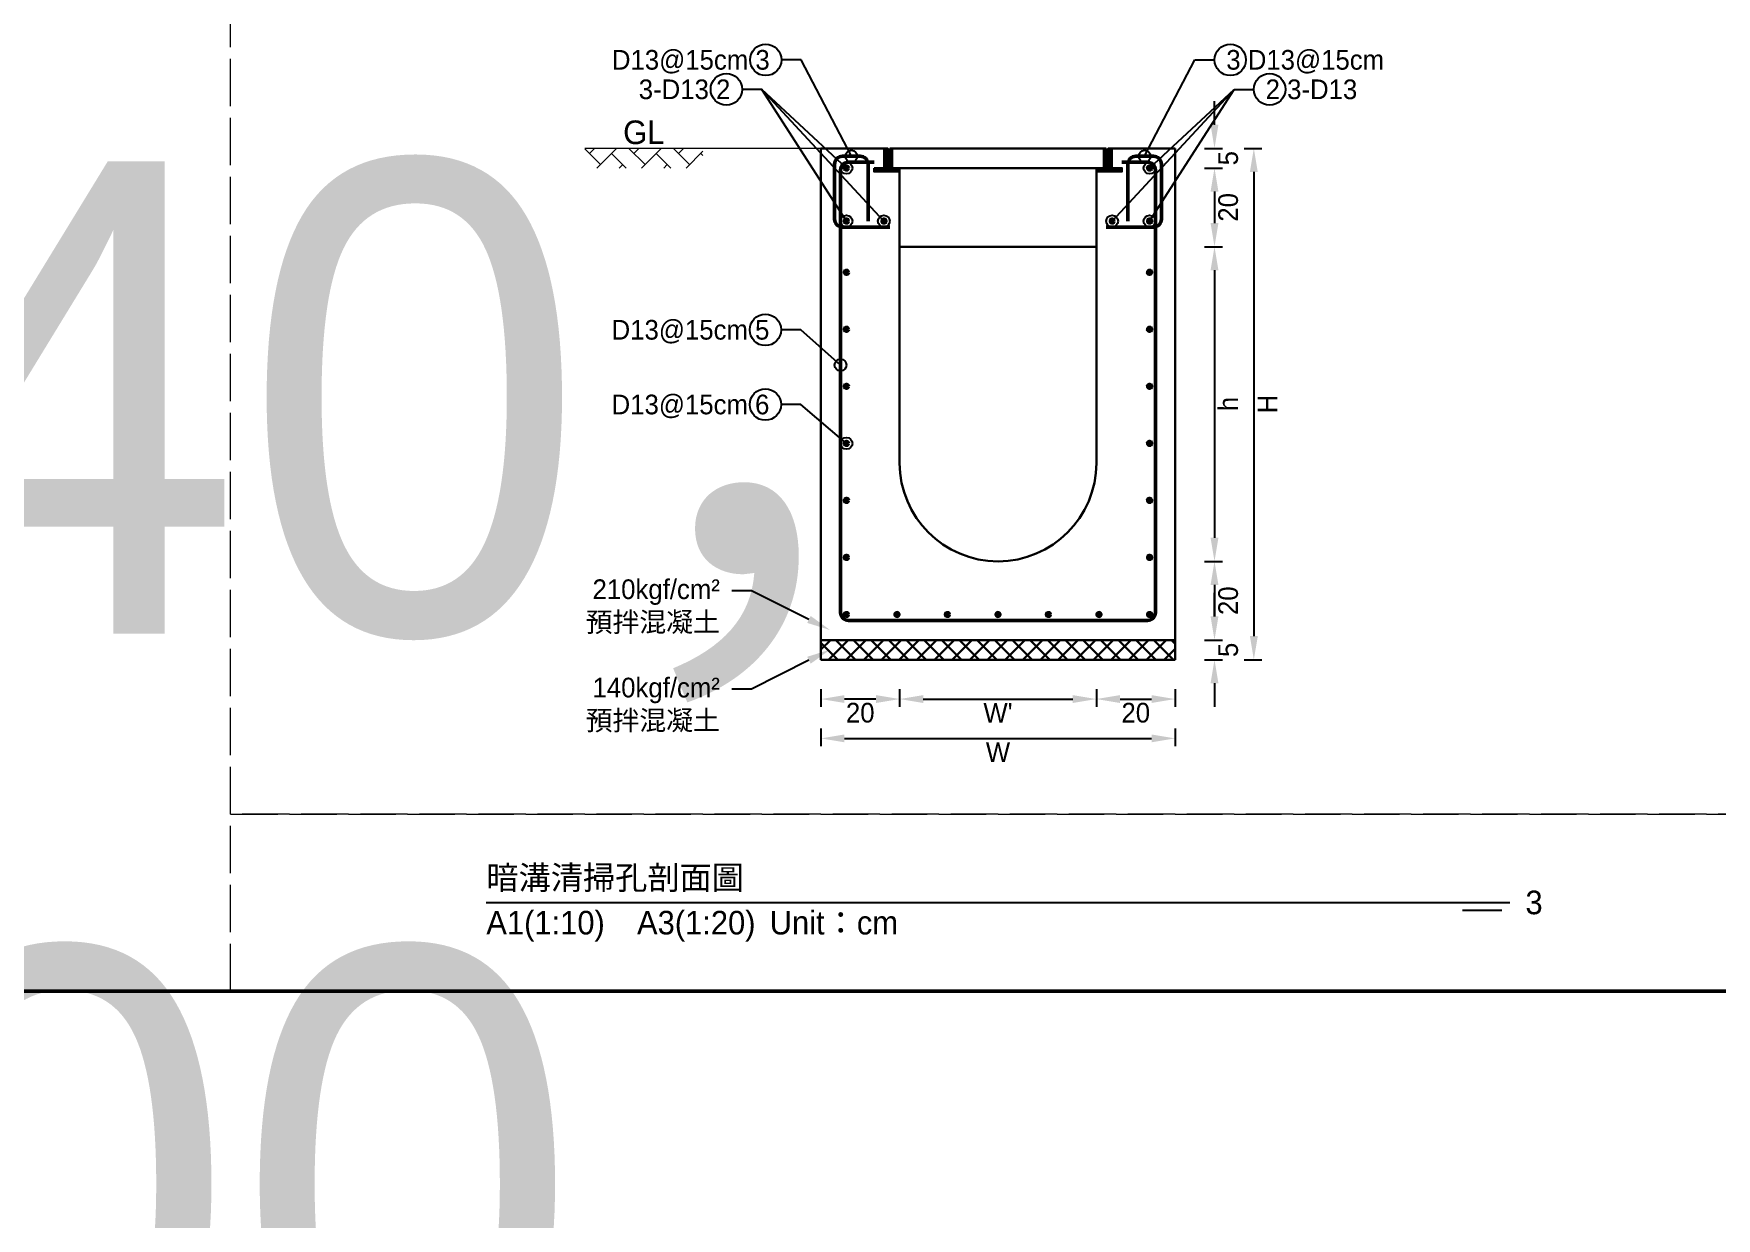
# Model space of a CAD drawing. Extents: x -7340 to 3675, y -3342 to 777.
# Drawn here: x -1710 to -1282.5, y -1321.8 to -1020.6 of the extents above; entities that cross this region are included whole.
import ezdxf
from ezdxf import colors
from ezdxf.entities.mleader import LeaderData, LeaderLine
from ezdxf.math import Vec2, Vec3

# ---------------------------------------------------------------- set-up
doc = ezdxf.new("R2010")
doc.units = 0
doc.header["$MEASUREMENT"] = 0
doc.linetypes.add('ACAD_ISO02W100', pattern=[15, 12, -3])
for name, color, linetype, lineweight in [('一、3.基本-變更', 1, 'Continuous', 50), ('二、2.繪圖-施作項目', 181, 'Continuous', 30), ('二、4.繪圖-設計鋪面', 40, 'Continuous', 20), ('二、5.繪圖-鋼筋', 60, 'Continuous', 50), ('二、6.繪圖-其他施作項目', 35, 'Continuous', 30)]:
    doc.layers.add(name, color=color, linetype=linetype, lineweight=lineweight)
doc.layers.add('一、4.基本-隱藏', color=9, linetype='ACAD_ISO02W100', lineweight=20, plot=False)
doc.layers.add('三、3.文字-註解文字', color=2, linetype='Continuous')
doc.styles.add('次圖名(詳圖)', font='MS PGothic.ttf', dxfattribs={"height": 6})
doc.styles.add('註解文字(詳圖)', font='MS PGothic.ttf', dxfattribs={"height": 5})
doc.dimstyles.new('註解文字(詳圖)', dxfattribs={"dimtxt": 5, "dimasz": 6, "dimexe": 2, "dimexo": 5, "dimgap": 1, "dimtad": 2, "dimzin": 0, "dimdsep": 46, "dimtxsty": '註解文字(詳圖)', "dimcen": 0.1, "dimclrd": 144, "dimclre": 144, "dimclrt": 256, "dimadec": 0, "dimazin": 0, "dimtfac": 1, "dimtofl": 0, "dimtmove": 0, "dimatfit": 3, "dimfxlon": 1, "dimtolj": 1, "dimtzin": 0, "dimlwd": -1, "dimlwe": -1, "dimarcsym": 1})

# ---------------------------------------------------------------- blocks, each defined once
blk = doc.blocks.new('_Small')
at = {"color": 0, "linetype": 'ByBlock', "lineweight": -2}
blk.add_circle((0, 0), 0.25, dxfattribs=at)
blk = doc.blocks.new('*D176')
at = {"layer": 'Defpoints', "color": 0, "transparency": 16777216}
for p in [(-1440, -1074.75), (-1465, -1154.75), (-1410, -1154.75)]:
    blk.add_point(p, dxfattribs=at)
at = {"layer": '三、3.文字-註解文字', "color": 144, "transparency": 16777216}
for p, q in [((-1412.5, -1074.75), (-1408, -1074.75)), ((-1410, -1080.75), (-1410, -1148.75)), ((-1412.5, -1154.75), (-1408, -1154.75))]:
    blk.add_line(p, q, dxfattribs=at)
for points in [[(-1411, -1080.75), (-1409, -1080.75), (-1410, -1074.75)], [(-1411, -1148.75), (-1409, -1148.75), (-1410, -1154.75)]]:
    blk.add_solid(points, dxfattribs=at)
at = {"layer": '三、3.文字-註解文字', "transparency": 16777216, "insert": (-1406.5, -1114.75), "char_height": 5, "attachment_point": 5, "rotation": 90, "style": '註解文字(詳圖)'}
blk.add_mtext('\\A1;h', dxfattribs=at)
blk = doc.blocks.new('*D177')
at = {"layer": 'Defpoints', "color": 0, "transparency": 16777216}
for p in [(-1465, -1154.75), (-1420, -1174.75), (-1410, -1174.75)]:
    blk.add_point(p, dxfattribs=at)
at = {"layer": '三、3.文字-註解文字', "color": 144, "transparency": 16777216}
for p, q in [((-1412.5, -1154.75), (-1408, -1154.75)), ((-1410, -1160.75), (-1410, -1168.75)), ((-1412.5, -1174.75), (-1408, -1174.75))]:
    blk.add_line(p, q, dxfattribs=at)
for points in [[(-1411, -1160.75), (-1409, -1160.75), (-1410, -1154.75)], [(-1411, -1168.75), (-1409, -1168.75), (-1410, -1174.75)]]:
    blk.add_solid(points, dxfattribs=at)
at = {"layer": '三、3.文字-註解文字', "transparency": 16777216, "insert": (-1406.5, -1164.75), "char_height": 5, "attachment_point": 5, "rotation": 90, "style": '註解文字(詳圖)'}
blk.add_mtext('\\A1;20', dxfattribs=at)
blk = doc.blocks.new('*D178')
at = {"layer": 'Defpoints', "color": 0, "transparency": 16777216}
for p in [(-1420, -1174.75), (-1420, -1179.75), (-1410, -1179.75)]:
    blk.add_point(p, dxfattribs=at)
at = {"layer": '三、3.文字-註解文字', "color": 144, "transparency": 16777216}
for p, q in [((-1410, -1168.75), (-1410, -1162.75)), ((-1412.5, -1174.75), (-1408, -1174.75)), ((-1412.5, -1179.75), (-1408, -1179.75)), ((-1410, -1185.75), (-1410, -1191.75))]:
    blk.add_line(p, q, dxfattribs=at)
for points in [[(-1411, -1168.75), (-1409, -1168.75), (-1410, -1174.75)], [(-1411, -1185.75), (-1409, -1185.75), (-1410, -1179.75)]]:
    blk.add_solid(points, dxfattribs=at)
at = {"layer": '三、3.文字-註解文字', "transparency": 16777216, "insert": (-1406.5, -1177.25), "char_height": 5, "attachment_point": 5, "rotation": 90, "style": '註解文字(詳圖)'}
blk.add_mtext('\\A1;5', dxfattribs=at)
blk = doc.blocks.new('*D179')
at = {"layer": 'Defpoints', "color": 0, "transparency": 16777216}
for p in [(-1420, -1049.75), (-1420, -1179.75), (-1400, -1179.75)]:
    blk.add_point(p, dxfattribs=at)
at = {"layer": '三、3.文字-註解文字', "color": 144, "transparency": 16777216}
for p, q in [((-1402.5, -1049.75), (-1398, -1049.75)), ((-1400, -1055.75), (-1400, -1173.75)), ((-1402.5, -1179.75), (-1398, -1179.75))]:
    blk.add_line(p, q, dxfattribs=at)
for points in [[(-1401, -1055.75), (-1399, -1055.75), (-1400, -1049.75)], [(-1401, -1173.75), (-1399, -1173.75), (-1400, -1179.75)]]:
    blk.add_solid(points, dxfattribs=at)
at = {"layer": '三、3.文字-註解文字', "transparency": 16777216, "insert": (-1396.5, -1114.75), "char_height": 5, "attachment_point": 5, "rotation": 90, "style": '註解文字(詳圖)'}
blk.add_mtext('\\A1;H', dxfattribs=at)
blk = doc.blocks.new('*D180')
at = {"layer": 'Defpoints', "color": 0, "transparency": 16777216}
for p in [(-1420, -1049.75), (-1420, -1054.75), (-1410, -1054.75)]:
    blk.add_point(p, dxfattribs=at)
at = {"layer": '三、3.文字-註解文字', "color": 144, "transparency": 16777216}
for p, q in [((-1410, -1043.75), (-1410, -1037.75)), ((-1412.5, -1049.75), (-1408, -1049.75)), ((-1412.5, -1054.75), (-1408, -1054.75)), ((-1410, -1060.75), (-1410, -1066.75))]:
    blk.add_line(p, q, dxfattribs=at)
for points in [[(-1411, -1043.75), (-1409, -1043.75), (-1410, -1049.75)], [(-1411, -1060.75), (-1409, -1060.75), (-1410, -1054.75)]]:
    blk.add_solid(points, dxfattribs=at)
at = {"layer": '三、3.文字-註解文字', "transparency": 16777216, "insert": (-1406.5, -1052.25), "char_height": 5, "attachment_point": 5, "rotation": 90, "style": '註解文字(詳圖)'}
blk.add_mtext('\\A1;5', dxfattribs=at)
blk = doc.blocks.new('*D181')
at = {"layer": 'Defpoints', "color": 0, "transparency": 16777216}
for p in [(-1420, -1054.75), (-1420, -1074.75), (-1410, -1074.75)]:
    blk.add_point(p, dxfattribs=at)
at = {"layer": '三、3.文字-註解文字', "color": 144, "transparency": 16777216}
for p, q in [((-1412.5, -1054.75), (-1408, -1054.75)), ((-1410, -1060.75), (-1410, -1068.75)), ((-1412.5, -1074.75), (-1408, -1074.75))]:
    blk.add_line(p, q, dxfattribs=at)
for points in [[(-1411, -1060.75), (-1409, -1060.75), (-1410, -1054.75)], [(-1411, -1068.75), (-1409, -1068.75), (-1410, -1074.75)]]:
    blk.add_solid(points, dxfattribs=at)
at = {"layer": '三、3.文字-註解文字', "transparency": 16777216, "insert": (-1406.5, -1064.75), "char_height": 5, "attachment_point": 5, "rotation": 90, "style": '註解文字(詳圖)'}
blk.add_mtext('\\A1;20', dxfattribs=at)
blk = doc.blocks.new('*D221')
at = {"layer": 'Defpoints', "color": 0, "transparency": 16777216}
for p in [(-1510, -1049.75), (-1490, -1054.75), (-1510, -1189.75)]:
    blk.add_point(p, dxfattribs=at)
at = {"layer": '三、3.文字-註解文字', "color": 144, "transparency": 16777216}
for p, q in [((-1510, -1187.25), (-1510, -1191.75)), ((-1490, -1187.25), (-1490, -1191.75)), ((-1496, -1189.75), (-1504, -1189.75))]:
    blk.add_line(p, q, dxfattribs=at)
for points in [[(-1504, -1188.75), (-1504, -1190.75), (-1510, -1189.75)], [(-1496, -1188.75), (-1496, -1190.75), (-1490, -1189.75)]]:
    blk.add_solid(points, dxfattribs=at)
at = {"layer": '三、3.文字-註解文字', "transparency": 16777216, "insert": (-1500, -1193.25), "char_height": 5, "attachment_point": 5, "style": '註解文字(詳圖)'}
blk.add_mtext('\\A1;20', dxfattribs=at)
blk = doc.blocks.new('*D222')
at = {"layer": 'Defpoints', "color": 0, "transparency": 16777216}
for p in [(-1490, -1054.75), (-1440, -1054.75), (-1440, -1189.75)]:
    blk.add_point(p, dxfattribs=at)
at = {"layer": '三、3.文字-註解文字', "color": 144, "transparency": 16777216}
for p, q in [((-1490, -1187.25), (-1490, -1191.75)), ((-1440, -1187.25), (-1440, -1191.75)), ((-1484, -1189.75), (-1446, -1189.75))]:
    blk.add_line(p, q, dxfattribs=at)
for points in [[(-1484, -1188.75), (-1484, -1190.75), (-1490, -1189.75)], [(-1446, -1188.75), (-1446, -1190.75), (-1440, -1189.75)]]:
    blk.add_solid(points, dxfattribs=at)
at = {"layer": '三、3.文字-註解文字', "transparency": 16777216, "insert": (-1465, -1193.25), "char_height": 5, "attachment_point": 5, "style": '註解文字(詳圖)'}
blk.add_mtext("\\A1;W'", dxfattribs=at)
blk = doc.blocks.new('*D223')
at = {"layer": 'Defpoints', "color": 0, "transparency": 16777216}
for p in [(-1420, -1049.75), (-1440, -1054.75), (-1420, -1189.75)]:
    blk.add_point(p, dxfattribs=at)
at = {"layer": '三、3.文字-註解文字', "color": 144, "transparency": 16777216}
for p, q in [((-1440, -1187.25), (-1440, -1191.75)), ((-1420, -1187.25), (-1420, -1191.75)), ((-1434, -1189.75), (-1426, -1189.75))]:
    blk.add_line(p, q, dxfattribs=at)
for points in [[(-1434, -1188.75), (-1434, -1190.75), (-1440, -1189.75)], [(-1426, -1188.75), (-1426, -1190.75), (-1420, -1189.75)]]:
    blk.add_solid(points, dxfattribs=at)
at = {"layer": '三、3.文字-註解文字', "transparency": 16777216, "insert": (-1430, -1193.25), "char_height": 5, "attachment_point": 5, "style": '註解文字(詳圖)'}
blk.add_mtext('\\A1;20', dxfattribs=at)
blk = doc.blocks.new('*D224')
at = {"layer": 'Defpoints', "color": 0, "transparency": 16777216}
for p in [(-1510, -1179.75), (-1420, -1179.75), (-1420, -1199.75)]:
    blk.add_point(p, dxfattribs=at)
at = {"layer": '三、3.文字-註解文字', "color": 144, "transparency": 16777216}
for p, q in [((-1510, -1197.25), (-1510, -1201.75)), ((-1504, -1199.75), (-1426, -1199.75)), ((-1420, -1197.25), (-1420, -1201.75))]:
    blk.add_line(p, q, dxfattribs=at)
for points in [[(-1504, -1198.75), (-1504, -1200.75), (-1510, -1199.75)], [(-1426, -1198.75), (-1426, -1200.75), (-1420, -1199.75)]]:
    blk.add_solid(points, dxfattribs=at)
at = {"layer": '三、3.文字-註解文字', "transparency": 16777216, "insert": (-1465, -1203.25), "char_height": 5, "attachment_point": 5, "style": '註解文字(詳圖)'}
blk.add_mtext('\\A1;W', dxfattribs=at)

msp = doc.modelspace()

# ---------------------------------------------------------------- hatches: boundary and pattern name
at = {"layer": '二、2.繪圖-施作項目'}
h = msp.add_hatch(dxfattribs=at)
h.set_pattern_fill('ANSI37', color=256)
h.set_pattern_definition([(45, (-2824.7632, -1423.2784), (-2.245064, 2.245064), []), (135, (-2824.7632, -1423.2784), (-2.245064, -2.245064), [])])
h.paths.add_polyline_path([(-1420, -1179.75), (-1420, -1174.75), (-1510, -1174.75), (-1510, -1179.75)])
at = {"layer": '二、4.繪圖-設計鋪面'}
h = msp.add_hatch(dxfattribs=at)
h.set_pattern_fill('AR-HBONE', color=256)
h.set_pattern_definition([(45, (-890, -779.5), (0, 5.656854), [12, -4]), (135, (-887.1716, -776.6716), (4e-16, 5.656854), [12, -4])])
h.paths.add_polyline_path([(-1540, -1049.75), (-1570, -1049.75), (-1570, -1054.75), (-1540, -1054.75)])
at = {"layer": '二、5.繪圖-鋼筋'}
h = msp.add_hatch(color=256, dxfattribs=at)
h.dxf.hatch_style = 1
h.paths.add_polyline_path([(-1503, -1054.75, 1), (-1504, -1054.75, 1)])
h = msp.add_hatch(color=256, dxfattribs=at)
h.dxf.hatch_style = 1
h.paths.add_polyline_path([(-1426, -1054.75, 1), (-1427, -1054.75, 1)])
h = msp.add_hatch(color=256, dxfattribs=at)
h.dxf.hatch_style = 1
h.paths.add_polyline_path([(-1503, -1068.25, 1), (-1504, -1068.25, 1)])
h = msp.add_hatch(color=256, dxfattribs=at)
h.dxf.hatch_style = 1
h.paths.add_polyline_path([(-1493.5, -1068.25, 1), (-1494.5, -1068.25, 1)])
h = msp.add_hatch(color=256, dxfattribs=at)
h.dxf.hatch_style = 1
h.paths.add_polyline_path([(-1435.5, -1068.25, 1), (-1436.5, -1068.25, 1)])
h = msp.add_hatch(color=256, dxfattribs=at)
h.dxf.hatch_style = 1
h.paths.add_polyline_path([(-1426, -1068.25, 1), (-1427, -1068.25, 1)])
h = msp.add_hatch(color=256, dxfattribs=at)
h.dxf.hatch_style = 1
h.paths.add_polyline_path([(-1503, -1081.25, 1), (-1504, -1081.25, 1)])
h = msp.add_hatch(color=256, dxfattribs=at)
h.dxf.hatch_style = 1
h.paths.add_polyline_path([(-1426, -1081.25, 1), (-1427, -1081.25, 1)])
h = msp.add_hatch(color=256, dxfattribs=at)
h.dxf.hatch_style = 1
h.paths.add_polyline_path([(-1503, -1095.75, 1), (-1504, -1095.75, 1)])
h = msp.add_hatch(color=256, dxfattribs=at)
h.dxf.hatch_style = 1
h.paths.add_polyline_path([(-1426, -1095.75, 1), (-1427, -1095.75, 1)])
h = msp.add_hatch(color=256, dxfattribs=at)
h.dxf.hatch_style = 1
h.paths.add_polyline_path([(-1503, -1110.25, 1), (-1504, -1110.25, 1)])
h = msp.add_hatch(color=256, dxfattribs=at)
h.dxf.hatch_style = 1
h.paths.add_polyline_path([(-1426, -1110.25, 1), (-1427, -1110.25, 1)])
h = msp.add_hatch(color=256, dxfattribs=at)
h.dxf.hatch_style = 1
h.paths.add_polyline_path([(-1503, -1124.75, 1), (-1504, -1124.75, 1)])
h = msp.add_hatch(color=256, dxfattribs=at)
h.dxf.hatch_style = 1
h.paths.add_polyline_path([(-1426, -1124.75, 1), (-1427, -1124.75, 1)])
h = msp.add_hatch(color=256, dxfattribs=at)
h.dxf.hatch_style = 1
h.paths.add_polyline_path([(-1503, -1139.25, 1), (-1504, -1139.25, 1)])
h = msp.add_hatch(color=256, dxfattribs=at)
h.dxf.hatch_style = 1
h.paths.add_polyline_path([(-1426, -1139.25, 1), (-1427, -1139.25, 1)])
h = msp.add_hatch(color=256, dxfattribs=at)
h.dxf.hatch_style = 1
h.paths.add_polyline_path([(-1503, -1153.75, 1), (-1504, -1153.75, 1)])
h = msp.add_hatch(color=256, dxfattribs=at)
h.dxf.hatch_style = 1
h.paths.add_polyline_path([(-1426, -1153.75, 1), (-1427, -1153.75, 1)])
h = msp.add_hatch(color=256, dxfattribs=at)
h.dxf.hatch_style = 1
h.paths.add_polyline_path([(-1503, -1168.25, 1), (-1504, -1168.25, 1)])
h = msp.add_hatch(color=256, dxfattribs=at)
h.dxf.hatch_style = 1
h.paths.add_polyline_path([(-1490.17, -1168.25, 1), (-1491.17, -1168.25, 1)])
h = msp.add_hatch(color=256, dxfattribs=at)
h.dxf.hatch_style = 1
h.paths.add_polyline_path([(-1477.34, -1168.25, 1), (-1478.34, -1168.25, 1)])
h = msp.add_hatch(color=256, dxfattribs=at)
h.dxf.hatch_style = 1
h.paths.add_polyline_path([(-1464.5, -1168.25, 1), (-1465.5, -1168.25, 1)])
h = msp.add_hatch(color=256, dxfattribs=at)
h.dxf.hatch_style = 1
h.paths.add_polyline_path([(-1451.68, -1168.25, 1), (-1452.68, -1168.25, 1)])
h = msp.add_hatch(color=256, dxfattribs=at)
h.dxf.hatch_style = 1
h.paths.add_polyline_path([(-1438.85, -1168.25, 1), (-1439.85, -1168.25, 1)])
h = msp.add_hatch(color=256, dxfattribs=at)
h.dxf.hatch_style = 1
h.paths.add_polyline_path([(-1426, -1168.25, 1), (-1427, -1168.25, 1)])
at = {"layer": '二、6.繪圖-其他施作項目'}
h = msp.add_hatch(dxfattribs=at)
h.set_pattern_fill('ANSI31', color=256, scale=0.1)
h.set_pattern_definition([(45, (-265.16578, -2070.27732), (-0.2245064, 0.2245064), [])])
h.paths.add_polyline_path([(-1493, -1049.75), (-1493.9, -1049.75), (-1493.9, -1054.75), (-1496.5, -1054.75), (-1496.5, -1055.65), (-1490, -1055.65), (-1490, -1054.75), (-1493, -1054.75)])
h.paths.add_polyline_path([(-1437, -1054.75), (-1440, -1054.75), (-1440, -1055.65), (-1433.5, -1055.65), (-1433.5, -1054.75), (-1436.1, -1054.75), (-1436.1, -1049.75), (-1437, -1049.75)])

# ---------------------------------------------------------------- linework, layer by layer
at = {"layer": '一、3.基本-變更'}
msp.add_lwpolyline([(-3420, -757), (0, -757), (0, -1264), (-3420, -1264)], close=True, dxfattribs=at)
at = {"layer": '一、4.基本-隱藏'}
for points in [[(-1660, -757), (-880, -757), (-880, -1264), (-1660, -1264)], [(-1660, -1010.5), (-1270, -1010.5), (-1270, -1219), (-1660, -1219)], [(-1660, -1219), (-1270, -1219), (-1270, -1264), (-1660, -1264)]]:
    msp.add_lwpolyline(points, close=True, dxfattribs=at)
msp.add_lwpolyline([(-1660, -1264), (-880, -1264)], dxfattribs=at)
at = {"layer": '三、3.文字-註解文字'}
for points in [[(-1595, -1241.5), (-1335, -1241.5)], [(-1337, -1243.5), (-1347, -1243.5)]]:
    msp.add_lwpolyline(points, dxfattribs=at)
for centre in [(-1524, -1027.25), (-1406, -1027.25), (-1534, -1034.75), (-1396, -1034.75), (-1524.082, -1095.885), (-1524.082, -1114.875)]:
    msp.add_circle(centre, 4, dxfattribs=at)
at = {"layer": '二、2.繪圖-施作項目'}
for points in [[(-1510, -1049.75), (-1493.9, -1049.75)], [(-1510, -1049.75), (-1510, -1179.75)], [(-1436.1, -1049.75), (-1420, -1049.75)], [(-1420, -1049.75), (-1420, -1179.75)], [(-1510, -1174.75), (-1420, -1174.75)], [(-1510, -1179.75), (-1420, -1179.75)]]:
    msp.add_lwpolyline(points, dxfattribs=at)
msp.add_lwpolyline([(-1440, -1055.65), (-1440, -1129.75, -1), (-1490, -1129.75), (-1490, -1055.65)], format="xyb", dxfattribs=at)
at = {"layer": '二、4.繪圖-設計鋪面'}
msp.add_lwpolyline([(-1510, -1049.75), (-1570, -1049.75)], dxfattribs=at)
at = {"layer": '二、5.繪圖-鋼筋'}
for points in [[(-1492.5, -1069.75), (-1504.5, -1069.75, -0.4142136), (-1506.5, -1067.75), (-1506.5, -1053.75, -0.4142136), (-1504.5, -1051.75), (-1500, -1051.75, -0.4142136), (-1498, -1053.75), (-1498, -1068.25)], [(-1433.5, -1053.25), (-1427, -1053.25, -0.4142136), (-1425, -1055.25), (-1425, -1167.75, -0.4142136), (-1427, -1169.75), (-1503, -1169.75, -0.4142136), (-1505, -1167.75), (-1505, -1055.25, -0.4142136), (-1503, -1053.25), (-1496.5, -1053.25)], [(-1437.5, -1069.75), (-1425.5, -1069.75, 0.4142136), (-1423.5, -1067.75), (-1423.5, -1053.75, 0.4142136), (-1425.5, -1051.75), (-1430, -1051.75, 0.4142136), (-1432, -1053.75), (-1432, -1068.25)]]:
    msp.add_lwpolyline(points, format="xyb", dxfattribs=at)
for centre in [(-1503.5, -1054.75), (-1426.5, -1054.75), (-1503.5, -1068.25), (-1494, -1068.25), (-1436, -1068.25), (-1426.5, -1068.25), (-1503.5, -1081.25), (-1426.5, -1081.25), (-1503.5, -1095.75), (-1426.5, -1095.75), (-1503.5, -1110.25), (-1426.5, -1110.25), (-1503.5, -1124.75), (-1426.5, -1124.75), (-1503.5, -1139.25), (-1426.5, -1139.25), (-1503.5, -1153.75), (-1426.5, -1153.75), (-1503.5, -1168.25), (-1490.67, -1168.25), (-1477.84, -1168.25), (-1465, -1168.25), (-1452.18, -1168.25), (-1439.35, -1168.25), (-1426.5, -1168.25)]:
    msp.add_circle(centre, 0.5, dxfattribs=at)
at = {"layer": '二、6.繪圖-其他施作項目'}
for points in [[(-1496.5, -1054.75), (-1493.9, -1054.75), (-1493.9, -1049.75), (-1493, -1049.75), (-1493, -1054.75), (-1490, -1054.75), (-1490, -1055.65), (-1496.5, -1055.65)], [(-1436.1, -1049.75), (-1437, -1049.75), (-1437, -1054.75), (-1440, -1054.75), (-1440, -1055.65), (-1433.5, -1055.65), (-1433.5, -1054.75), (-1436.1, -1054.75)]]:
    msp.add_lwpolyline(points, close=True, dxfattribs=at)
for points in [[(-1492.5, -1049.75), (-1492.5, -1054.75)], [(-1492.5, -1049.75), (-1437.5, -1049.75)], [(-1491.9, -1049.75), (-1491.9, -1054.75)], [(-1438.1, -1049.75), (-1438.1, -1054.75)], [(-1437.5, -1049.75), (-1437.5, -1054.75)], [(-1492.5, -1054.75), (-1437.5, -1054.75)], [(-1490, -1074.75), (-1440, -1074.75)]]:
    msp.add_lwpolyline(points, dxfattribs=at)

# ---------------------------------------------------------------- texts
at = {"layer": '一、4.基本-隱藏', "insert": (-1710, -1414), "char_height": 120, "attachment_point": 5, "style": '次圖名(詳圖)'}
msp.add_mtext_dynamic_manual_height_columns("{\\fMS PGothic|b0|i0|c128|p34;W'=40，h=100、80、60、40}", width=698.49542, gutter_width=30, heights=[0], dxfattribs=at)
at = {"layer": '三、3.文字-註解文字', "char_height": 6, "attachment_point": 4, "style": '次圖名(詳圖)'}
for s, width, insert in [('{\\fMS PGothic|b0|i0|c128|p34;暗溝}清掃孔{\\fMS PGothic|b0|i0|c128|p34;剖面圖}', 134.12151, (-1595, -1235.5)), ('3', 3, (-1331, -1241.5)), ('A1(1:10)\u3000A3(1:20){\\fMS PGothic|b0|i0|c128|p34;^IUnit：cm}', 136.03259, (-1595, -1247.5))]:
    msp.add_mtext_dynamic_manual_height_columns(s, width=width, gutter_width=15, heights=[0], dxfattribs=dict(at, insert=insert))
at = {"layer": '二、4.繪圖-設計鋪面', "insert": (-1555, -1048.75), "char_height": 6, "attachment_point": 8, "style": '註解文字(詳圖)'}
msp.add_mtext_dynamic_manual_height_columns('{\\fMS PGothic|b0|i0|c128|p34;GL}', width=10.17412, gutter_width=30, heights=[0], dxfattribs=at)

# ---------------------------------------------------------------- dimensions: what is measured, and where the dimension line sits
at = {"layer": '三、3.文字-註解文字'}
for base, p1, p2, text, picture, middle in [((-1410, -1054.75), (-1420, -1049.75), (-1420, -1054.75), '5', '*D180', (-1406.5, -1052.25)), ((-1400, -1179.75), (-1420, -1049.75), (-1420, -1179.75), 'H', '*D179', (-1396.5, -1114.75)), ((-1410, -1074.75), (-1420, -1054.75), (-1420, -1074.75), '20', '*D181', (-1406.5, -1064.75)), ((-1410, -1154.75), (-1440, -1074.75), (-1465, -1154.75), 'h', '*D176', (-1406.5, -1114.75)), ((-1410, -1174.75), (-1465, -1154.75), (-1420, -1174.75), '20', '*D177', (-1406.5, -1164.75)), ((-1410, -1179.75), (-1420, -1174.75), (-1420, -1179.75), '5', '*D178', (-1406.5, -1177.25))]:
    dim = msp.add_linear_dim(base=base, p1=p1, p2=p2, angle=90, text=text, dimstyle='註解文字(詳圖)', dxfattribs=at)
    dim.commit()
    dim.dimension.update_dxf_attribs({"geometry": picture, "text_midpoint": middle})
for base, p1, p2, text, picture, middle in [((-1510, -1189.75), (-1490, -1054.75), (-1510, -1049.75), '20', '*D221', (-1500, -1193.25)), ((-1420, -1189.75), (-1440, -1054.75), (-1420, -1049.75), '20', '*D223', (-1430, -1193.25)), ((-1440, -1189.75), (-1490, -1054.75), (-1440, -1054.75), "W'", '*D222', (-1465, -1193.25)), ((-1420, -1199.75), (-1510, -1179.75), (-1420, -1179.75), 'W', '*D224', (-1465, -1203.25))]:
    dim = msp.add_linear_dim(base=base, p1=p1, p2=p2, text=text, dimstyle='註解文字(詳圖)', dxfattribs=at)
    dim.commit()
    dim.dimension.update_dxf_attribs({"geometry": picture, "text_midpoint": middle})

# ---------------------------------------------------------------- leaders
ml = msp.add_multileader_mtext('Standard', dxfattribs=at)
ml.set_content('{\\fMS PGothic|b0|i0|c128|p34;D13}@15cm{\\fMS PGothic|b0|i0|c128|p34; }3', color=256, style='註解文字(詳圖)')
ml.set_leader_properties(color=144, linetype='ByLayer', lineweight=-1)
ml.set_arrow_properties(name='SMALL')
ml.build(insert=Vec2(0, 0))
ml.multileader.update_dxf_attribs({"dogleg_length": 5, "arrow_head_size": 6})
ctx = ml.context
ctx.base_point, ctx.char_height, ctx.arrow_head_size, ctx.landing_gap_size, ctx.plane_origin = Vec3(-1564.097, -1027.25), 5, 6, 3, Vec3(-1613.932, -1075.085)
ctx.text_align_type = 2
notes = []
notes.append((ctx, [(1, (1, 1, 0), (-1515, -1027.25), (-1, 0), 5, [(0, [(-1502.25, -1051.75)], 0, [])])]))
ctx.mtext.insert, ctx.mtext.alignment, ctx.mtext.flow_direction = Vec3(-1523, -1024.736), 3, 5
ml = msp.add_multileader_mtext('Standard', dxfattribs=at)
ml.set_content('3{\\fMS PGothic|b0|i0|c128|p34; D13@15cm}', color=256, style='註解文字(詳圖)')
ml.set_leader_properties(color=144, linetype='ByLayer', lineweight=-1)
ml.set_arrow_properties(name='SMALL')
ml.build(insert=Vec2(0, 0))
ml.multileader.update_dxf_attribs({"dogleg_length": 5, "arrow_head_size": 6})
ctx = ml.context
ctx.base_point, ctx.char_height, ctx.arrow_head_size, ctx.landing_gap_size, ctx.plane_origin = Vec3(-1410, -1027.25), 5, 6, 3, Vec3(-1452.625, -1075.085)
notes.append((ctx, [(0, (1, 1, 0), (-1415, -1027.25), (1, 0), 5, [(0, [(-1427.75, -1051.75)], 0, [])])]))
ctx.mtext.insert, ctx.mtext.flow_direction = Vec3(-1407, -1024.736), 5
ml = msp.add_multileader_mtext('Standard', dxfattribs=at)
ml.set_content('3-{\\fMS PGothic|b0|i0|c128|p34;D13 2}', color=256, style='註解文字(詳圖)')
ml.set_leader_properties(color=144, linetype='ByLayer', lineweight=-1)
ml.set_arrow_properties(name='SMALL')
ml.build(insert=Vec2(0, 0))
ml.multileader.update_dxf_attribs({"dogleg_length": 5, "arrow_head_size": 6})
ctx = ml.context
ctx.base_point, ctx.char_height, ctx.arrow_head_size, ctx.landing_gap_size, ctx.plane_origin = Vec3(-1560.375, -1034.75), 5, 6, 3, Vec3(-1623.932, -1082.585)
ctx.text_align_type = 2
notes.append((ctx, [(1, (1, 1, 0), (-1525, -1034.75), (-1, 0), 5, [(0, [(-1503.5, -1054.75)], 0, [])])]))
ctx.mtext.insert, ctx.mtext.alignment, ctx.mtext.flow_direction = Vec3(-1533, -1032.236), 3, 5
ml = msp.add_multileader_mtext('Standard', dxfattribs=at)
ml.set_content('{\\fMS PGothic|b0|i0|c128|p34; }', color=256, style='註解文字(詳圖)')
ml.set_leader_properties(color=144, linetype='ByLayer', lineweight=-1)
ml.set_arrow_properties(name='SMALL')
ml.build(insert=Vec2(0, 0))
ml.multileader.update_dxf_attribs({"dogleg_length": 5, "arrow_head_size": 6})
ctx = ml.context
ctx.base_point, ctx.char_height, ctx.arrow_head_size, ctx.landing_gap_size, ctx.plane_origin = Vec3(-1538.216, -1034.75), 5, 6, 3, Vec3(-1625.235, -1090.068)
ctx.text_align_type = 2
notes.append((ctx, [(1, (1, 1, 0), (-1525, -1034.75), (-1, 0), 5, [(0, [(-1494, -1068.25)], 0, [])])]))
ctx.mtext.insert, ctx.mtext.alignment, ctx.mtext.flow_direction = Vec3(-1533, -1032.25), 3, 5
ml = msp.add_multileader_mtext('Standard', dxfattribs=at)
ml.set_content('{\\fMS PGothic|b0|i0|c128|p34; }', color=256, style='註解文字(詳圖)')
ml.set_leader_properties(color=144, linetype='ByLayer', lineweight=-1)
ml.set_arrow_properties(name='SMALL')
ml.build(insert=Vec2(0, 0))
ml.multileader.update_dxf_attribs({"dogleg_length": 5, "arrow_head_size": 6})
ctx = ml.context
ctx.base_point, ctx.char_height, ctx.arrow_head_size, ctx.landing_gap_size, ctx.plane_origin = Vec3(-1538.216, -1034.75), 5, 6, 3, Vec3(-1630.173, -1093.461)
ctx.text_align_type = 2
notes.append((ctx, [(1, (1, 1, 0), (-1525, -1034.75), (-1, 0), 5, [(0, [(-1503.5, -1068.25)], 0, [])])]))
ctx.mtext.insert, ctx.mtext.alignment, ctx.mtext.flow_direction = Vec3(-1533, -1032.25), 3, 5
ml = msp.add_multileader_mtext('Standard', dxfattribs=at)
ml.set_content('{\\fMS PGothic|b0|i0|c128|p34; }', color=256, style='註解文字(詳圖)')
ml.set_leader_properties(color=144, linetype='ByLayer', lineweight=-1)
ml.set_arrow_properties(name='SMALL')
ml.build(insert=Vec2(0, 0))
ml.multileader.update_dxf_attribs({"dogleg_length": 5, "arrow_head_size": 6})
ctx = ml.context
ctx.base_point, ctx.char_height, ctx.arrow_head_size, ctx.landing_gap_size, ctx.plane_origin = Vec3(-1400, -1034.75), 5, 6, 3, Vec3(-1428.625, -1082.585)
notes.append((ctx, [(0, (1, 1, 0), (-1405, -1034.75), (1, 0), 5, [(0, [(-1436, -1068.25)], 0, [])])]))
ctx.mtext.insert, ctx.mtext.flow_direction = Vec3(-1397, -1032.25), 5
ml = msp.add_multileader_mtext('Standard', dxfattribs=at)
ml.set_content('2{\\fMS PGothic|b0|i0|c128|p34; }3-D13', color=256, style='註解文字(詳圖)')
ml.set_leader_properties(color=144, linetype='ByLayer', lineweight=-1)
ml.set_arrow_properties(name='SMALL')
ml.build(insert=Vec2(0, 0))
ml.multileader.update_dxf_attribs({"dogleg_length": 5, "arrow_head_size": 6})
ctx = ml.context
ctx.base_point, ctx.char_height, ctx.arrow_head_size, ctx.landing_gap_size, ctx.plane_origin = Vec3(-1400, -1034.75), 5, 6, 3, Vec3(-1442.625, -1082.585)
notes.append((ctx, [(0, (1, 1, 0), (-1405, -1034.75), (1, 0), 5, [(0, [(-1426.5, -1054.75)], 0, [])])]))
ctx.mtext.insert, ctx.mtext.flow_direction = Vec3(-1397, -1032.236), 5
ml = msp.add_multileader_mtext('Standard', dxfattribs=at)
ml.set_content('{\\fMS PGothic|b0|i0|c128|p34; }', color=256, style='註解文字(詳圖)')
ml.set_leader_properties(color=144, linetype='ByLayer', lineweight=-1)
ml.set_arrow_properties(name='SMALL')
ml.build(insert=Vec2(0, 0))
ml.multileader.update_dxf_attribs({"dogleg_length": 5, "arrow_head_size": 6})
ctx = ml.context
ctx.base_point, ctx.char_height, ctx.arrow_head_size, ctx.landing_gap_size, ctx.plane_origin = Vec3(-1400, -1034.75), 5, 6, 3, Vec3(-1426.773, -1086.689)
notes.append((ctx, [(0, (1, 1, 0), (-1405, -1034.75), (1, 0), 5, [(0, [(-1426.5, -1068.25)], 0, [])])]))
ctx.mtext.insert, ctx.mtext.flow_direction = Vec3(-1397, -1032.25), 5
ml = msp.add_multileader_mtext('Standard', dxfattribs=at)
ml.set_content('{\\fMS PGothic|b0|i0|c128|p34;D13@15cm }5', color=256, style='註解文字(詳圖)')
ml.set_leader_properties(color=144, linetype='ByLayer', lineweight=-1)
ml.set_arrow_properties(name='SMALL')
ml.build(insert=Vec2(0, 0))
ml.multileader.update_dxf_attribs({"dogleg_length": 5, "arrow_head_size": 6})
ctx = ml.context
ctx.base_point, ctx.char_height, ctx.arrow_head_size, ctx.landing_gap_size, ctx.plane_origin = Vec3(-1564.178, -1095.885), 5, 6, 3, Vec3(-1614.013, -1143.719)
ctx.text_align_type = 2
notes.append((ctx, [(1, (1, 1, 0), (-1515.082, -1095.885), (-1, 0), 5, [(0, [(-1505, -1104.85)], 0, [])])]))
ctx.mtext.insert, ctx.mtext.alignment, ctx.mtext.flow_direction = Vec3(-1523.082, -1093.37), 3, 5
ml = msp.add_multileader_mtext('Standard', dxfattribs=at)
ml.set_content('{\\fMS PGothic|b0|i0|c128|p34;D13@15cm }6', color=256, style='註解文字(詳圖)')
ml.set_leader_properties(color=144, linetype='ByLayer', lineweight=-1)
ml.set_arrow_properties(name='SMALL')
ml.build(insert=Vec2(0, 0))
ml.multileader.update_dxf_attribs({"dogleg_length": 5, "arrow_head_size": 6})
ctx = ml.context
ctx.base_point, ctx.char_height, ctx.arrow_head_size, ctx.landing_gap_size, ctx.plane_origin = Vec3(-1564.15, -1114.875), 5, 6, 3, Vec3(-1614.013, -1162.71)
ctx.text_align_type = 2
notes.append((ctx, [(1, (1, 1, 0), (-1515.082, -1114.875), (-1, 0), 5, [(0, [(-1503.5, -1124.75)], 0, [])])]))
ctx.mtext.insert, ctx.mtext.alignment, ctx.mtext.flow_direction = Vec3(-1523.082, -1112.361), 3, 5
ml = msp.add_multileader_mtext('Standard', dxfattribs=at)
ml.set_content('{\\fMS PGothic|b0|i0|c128|p34;210kgf/cm²}\\P預拌{\\fMS PGothic|b0|i0|c128|p34;混凝土}', color=256, style='註解文字(詳圖)')
ml.set_leader_properties(color=144, linetype='ByLayer', lineweight=-1)
ml.build(insert=Vec2(0, 0))
ml.multileader.update_dxf_attribs({"dogleg_length": 5, "arrow_head_size": 6})
ctx = ml.context
ctx.base_point, ctx.char_height, ctx.arrow_head_size, ctx.landing_gap_size, ctx.plane_origin = Vec3(-1574.058, -1162.197), 5, 6, 3, Vec3(-1507.66, -1172.197)
ctx.text_align_type = 2
notes.append((ctx, [(0, (1, 1, 0), (-1527.66, -1162.197), (-1, 0), 5, [(0, [(-1507.66, -1172.197)], 0, [])])]))
ctx.mtext.insert, ctx.mtext.alignment, ctx.mtext.flow_direction = Vec3(-1535.66, -1159.327), 3, 5
ml = msp.add_multileader_mtext('Standard', dxfattribs=at)
ml.set_content('{\\fMS PGothic|b0|i0|c128|p34;140kgf/cm²}\\P預拌{\\fMS PGothic|b0|i0|c128|p34;混凝土}', color=256, style='註解文字(詳圖)')
ml.set_leader_properties(color=144, linetype='ByLayer', lineweight=-1)
ml.build(insert=Vec2(0, 0))
ml.multileader.update_dxf_attribs({"dogleg_length": 5, "arrow_head_size": 6})
ctx = ml.context
ctx.base_point, ctx.char_height, ctx.arrow_head_size, ctx.landing_gap_size, ctx.plane_origin = Vec3(-1574.058, -1187.197), 5, 6, 3, Vec3(-1507.66, -1177.197)
ctx.text_align_type = 2
notes.append((ctx, [(0, (1, 1, 0), (-1527.66, -1187.197), (-1, 0), 5, [(0, [(-1507.66, -1177.197)], 0, [])])]))
ctx.mtext.insert, ctx.mtext.alignment, ctx.mtext.flow_direction = Vec3(-1535.66, -1184.327), 3, 5
for ctx, leaders in notes:
    for number, flags, end, landing, length, lines in leaders:
        leader = LeaderData()
        leader.index, (leader.has_last_leader_line, leader.has_dogleg_vector, leader.attachment_direction) = number, flags
        leader.last_leader_point, leader.dogleg_vector, leader.dogleg_length = Vec3(end), Vec3(landing), length
        for number, points, colour, breaks in lines:
            line = LeaderLine()
            line.index, line.vertices, line.color, line.breaks = number, Vec3.list(points), colors.encode_raw_color(colour), breaks
            leader.lines.append(line)
        ctx.leaders.append(leader)

doc.saveas('drawing.dxf')
